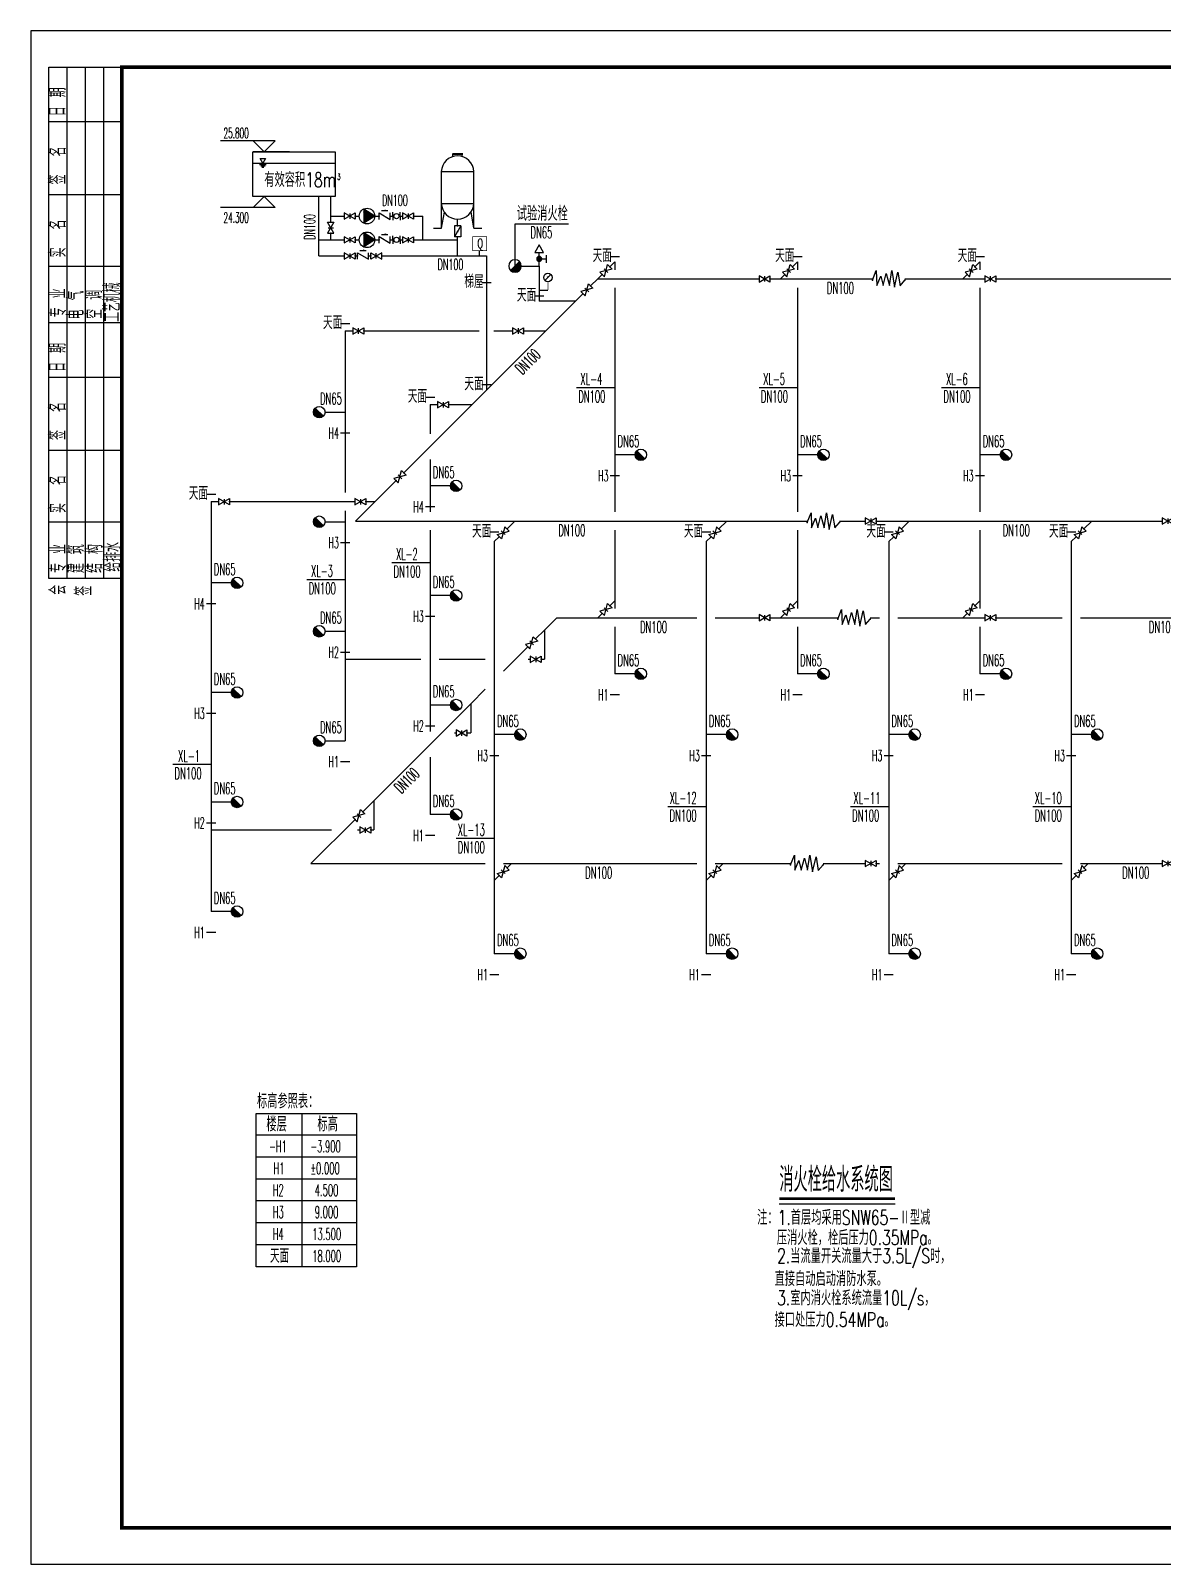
# Model space of a CAD drawing. Extents: x -620248 to 571765, y -684907 to -323071.
# Drawn here: x -322853 to -291860, y -528769 to -486769 of the extents above; entities that cross this region are included whole.
import ezdxf
from ezdxf.enums import TextEntityAlignment as Align

# ---------------------------------------------------------------- set-up
doc = ezdxf.new("R2010")
doc.units = 0
doc.header["$LTSCALE"] = 1000
doc.header["$MEASUREMENT"] = 0
for name, color, linetype in [('4', 4, 'Continuous'), ('9', 9, 'Continuous'), ('DIM_ELEV', 3, 'Continuous'), ('DIM_SYMB', 3, 'Continuous'), ('EQUIP_其它', 7, 'Continuous'), ('EQUIP_消火栓', 7, 'Continuous'), ('PIPE-消防', 1, 'Continuous'), ('PUB_TITLE', 4, 'Continuous'), ('S', 2, 'Continuous'), ('STAIR', 2, 'Continuous'), ('TWT_LEAD', 3, 'Continuous'), ('TWT_TEXT', 7, 'Continuous'), ('VALVE_消防', 7, 'Continuous'), ('框', 130, 'Continuous')]:
    doc.layers.add(name, color=color, linetype=linetype)
doc.styles.add('-宋体', font='simsun_0.shx', dxfattribs={"width": 0.8})
doc.styles.add('_TCH_DIM', font='SIMPLEX.shx', dxfattribs={"width": 0.8, "bigfont": 'GBCBIG.shx'})
doc.styles.get("Standard").update_dxf_attribs({"font": 'gbenor.shx', "bigfont": 'gbcbig.shx'})
doc.styles.add('TBC', font='simhei_0.shx', dxfattribs={"width": 0.9})
doc.styles.add('天正', font='SIMPLEX.shx', dxfattribs={"width": 0.7, "bigfont": 'HZTXT.shx'})

# ---------------------------------------------------------------- blocks, each defined once
blk = doc.blocks.new('$VALVE$00000497')
for p, q in [((78, 138), (-78, 138)), ((0, 50), (0, 138))]:
    blk.add_line(p, q)
at = {"const_width": 49.6}
blk.add_lwpolyline([(25, 0, 1), (-25, 0, 1)], format="xyb", close=True, dxfattribs=at)
blk.add_circle((0, 0), 50)
blk = doc.blocks.new('A$C6EA3746F')
at = {"layer": 'TWT_TEXT'}
for points in [[(284, 871), (284, 871), (464, 559), (464, 559), (104, 559), (104, 559), (284, 871)], [(284, 0), (284, 409), (284, 559)]]:
    blk.add_lwpolyline(points, dxfattribs=at)
at = {"layer": 'TWT_TEXT', "xscale": 2.052, "yscale": 2.052, "zscale": 2.052, "rotation": 90.00000000007688}
blk.add_blockref('$VALVE$00000497', (284, 290), dxfattribs=at)
blk = doc.blocks.new('$ATTACHMENT$00000207')
for p, q in [((342, 1434, 0), (623, 1434, 0)), ((342, 1420, 0), (623, 1420, 0)), ((353, 1354, 0), (353, 1420, 0)), ((612, 1354, 0), (612, 1420, 0)), ((38, -613, 0), (38, 942, 0)), ((38, 942, 0), (927, 942, 0)), ((927, -613, 0), (927, 942, 0)), ((38, 71, 0), (927, 71, 0)), ((38, -613, 0), (120, -173, 0)), ((927, -613, 0), (853, -161, 0)), ((-180, -613, 0), (38, -613, 0)), ((927, -613, 0), (1144, -613, 0))]:
    blk.add_line(p, q)
for centre, start, end in [((482, 928, 0), 1.8254, 178.1746), ((482, 85, 0), 181.8254, 358.1746)]:
    blk.add_arc(centre, 445, start, end)
blk = doc.blocks.new('A$C29A34EED')
at = {"layer": '框'}
for p, q in [((0, 461), (0, 14461)), ((0, 14461), (2000, 14461)), ((500, 461), (500, 14461)), ((1000, 461), (1000, 14461)), ((1500, 461), (1500, 14461)), ((2000, 461), (2000, 14461)), ((2000, 12961), (0, 12961)), ((2000, 10961), (0, 10961)), ((2000, 9005), (0, 9005)), ((2000, 7461), (0, 7461)), ((2000, 5961), (0, 5961)), ((2000, 3961), (0, 3961)), ((2000, 2005), (0, 2005)), ((2000, 461), (0, 461))]:
    blk.add_line(p, q, dxfattribs=at)
at = {"layer": '框', "style": '_TCH_DIM', "width": 0.8}
for s, p in [('日 期', (462, 13120)), ('签  名', (466, 11253)), ('实  名', (466, 9253)), ('工艺机械', (1953, 7486)), ('专 业', (472, 7613)), ('电 气', (957, 7555)), ('空 调', (1460, 7573)), ('日 期', (462, 6120)), ('签  名', (466, 4253)), ('实  名', (466, 2253)), ('专 业', (480, 613)), ('建 筑', (967, 607)), ('结 构', (1470, 612)), ('给排水', (1970, 645)), ('会', (470, 12)), ('签', (1174, -12))]:
    blk.add_text(s, height=450, rotation=90, dxfattribs=at).set_placement(p)
blk = doc.blocks.new('A$C54597E38')
at = {"layer": '9'}
h = blk.add_hatch(dxfattribs=at)
h.set_pattern_fill('ANSI31', color=256, scale=70.630202, angle=135, style=0)
h.set_pattern_definition([(180, (-153496.256, -56662.455), (-2e-15, -8.82877527), [])])
edge = h.paths.add_edge_path()
edge.add_line((99, 458), (99, 400))
edge.add_line((99, 400), (0, 400))
edge.add_line((0, 400), (0, 620))
edge.add_arc((64, 620), 63.6, 90, 180, ccw=False)
edge.add_line((64, 683), (622, 683))
edge.add_arc((622, 620), 63.6, 0, 90, ccw=False)
edge.add_line((685, 620), (685, 396))
edge.add_line((685, 396), (594, 396))
edge.add_line((594, 396), (594, 463))
edge.add_line((594, 463), (614, 463))
edge.add_line((614, 463), (624, 463))
edge.add_line((624, 463), (624, 613))
edge.add_line((624, 613), (68, 613))
edge.add_line((68, 613), (68, 458))
edge.add_line((68, 458), (99, 458))
h.paths.add_polyline_path([(369, 293), (369, 582), (586, 582), (586, 519), (436, 519), (436, 458), (557, 458), (557, 225), (431, 225), (431, 166), (588, 166), (588, 112), (370, 112), (370, 226), (321, 226), (321, 112), (103, 112), (103, 166), (260, 166), (260, 225), (133, 225), (133, 458), (255, 458), (255, 519), (104, 519), (104, 582), (321, 582), (321, 293)])
h.paths.add_polyline_path([(196, 399), (265, 399), (265, 289), (196, 289)], flags=16)
h.paths.add_polyline_path([(494, 399), (425, 399), (425, 289), (494, 289)], flags=16)
edge = h.paths.add_edge_path()
edge.add_line((99, 225), (99, 283))
edge.add_line((99, 283), (0, 283))
edge.add_line((0, 283), (0, 64))
edge.add_arc((64, 64), 63.6, 180, 270)
edge.add_line((64, 0), (622, 0))
edge.add_arc((622, 64), 63.6, 270, 360)
edge.add_line((685, 64), (685, 287))
edge.add_line((685, 287), (594, 287))
edge.add_line((594, 287), (594, 220))
edge.add_line((594, 220), (614, 220))
edge.add_line((614, 220), (624, 220))
edge.add_line((624, 220), (624, 71))
edge.add_line((624, 71), (68, 71))
edge.add_line((68, 71), (68, 225))
edge.add_line((68, 225), (99, 225))
blk.add_lwpolyline([(369, 293), (369, 293), (369, 582), (586, 582), (586, 519), (436, 519), (436, 458), (557, 458), (557, 225), (431, 225), (431, 166), (588, 166), (588, 112), (370, 112), (370, 226), (321, 226), (321, 112), (103, 112), (103, 166), (260, 166), (260, 225), (133, 225), (133, 458), (255, 458), (255, 519), (104, 519), (104, 582), (321, 582), (321, 293), (369, 293)], dxfattribs=at)
blk.add_lwpolyline([(99, 225), (99, 283), (0, 283), (0, 64, 0.414214), (64, 0), (622, 0, 0.414214), (685, 64), (685, 287), (594, 287), (594, 220), (614, 220), (624, 220), (624, 71), (68, 71), (68, 225)], format="xyb", close=True, dxfattribs=at)
blk.add_lwpolyline([(494, 399), (425, 399), (425, 289), (494, 289)], close=True, dxfattribs=at)
blk = doc.blocks.new('标框')
at = {"layer": '4'}
for p, q in [((-105112, 98008), (-105112, 71592)), ((-95112, 98008), (-95112, 71592))]:
    blk.add_line(p, q, dxfattribs=at)
at = {"layer": '框'}
for p, q in [((-105112, 111592), (-105112, 71592)), ((-95112, 111592), (-95112, 71592)), ((-105112, 98584), (-95112, 98584)), ((-105112, 94081), (-95112, 94081)), ((-105112, 89578), (-95112, 89578)), ((-105112, 87777), (-95112, 87777)), ((-105112, 85976), (-95112, 85976)), ((-105112, 85075), (-95112, 85075)), ((-105112, 84174), (-95112, 84174)), ((-105112, 83274), (-95112, 83274)), ((-105112, 82373), (-95112, 82373)), ((-105112, 81473), (-95112, 81473)), ((-105112, 80572), (-95112, 80572)), ((-105112, 79671), (-95112, 79671)), ((-105112, 78771), (-95112, 78771)), ((-105112, 77870), (-95112, 77870)), ((-105112, 76970), (-95112, 76970)), ((-105112, 76069), (-95112, 76069)), ((-105112, 75168), (-95112, 75168)), ((-105112, 74268), (-95112, 74268))]:
    blk.add_line(p, q, dxfattribs=at)
at = {"layer": '4'}
blk.add_blockref('A$C54597E38', (-104913, 73473), dxfattribs=at)
at = {"layer": 'TWT_TEXT', "style": 'TBC', "width": 0.9}
blk.add_text('广州亚泰建筑设计院有限公司', height=480, dxfattribs=at).set_placement((-103962, 73582))
at = {"layer": 'TWT_TEXT', "style": '_TCH_DIM'}
for s, height, p in [('建筑工程甲级设计证书号：', 300, (-103979, 73080)), ('市政工程乙级设计证书号：', 300, (-103979, 72647)), ('城乡规划编制乙级证书编号：粤自资规乙字', 300, (-103979, 72198)), ('电话', 300, (-103979, 71765)), ('图纸版权属设计单位所有，未经许可，外人及外单位不得翻印复制作为其他工程之用', 249.73, (-102027, 71082))]:
    blk.add_text(s, height=height, rotation=359.9997, dxfattribs=at).set_placement(p)
at = {"layer": 'TWT_TEXT', "style": '天正', "width": 0.67}
for s, height, p in [('A144002161', 300, (-101392, 73058)), ('A244002168', 300, (-101382, 72625)), ('23440110', 300, (-99787, 72179)), ('Tel：020-84214629', 290, (-103368, 71744))]:
    blk.add_text(s, height=height, rotation=359.9997, dxfattribs=at).set_placement(p)
at = {"layer": '框', "style": '-宋体', "width": 0.74}
for s, p in [('注册章', (-104927, 94312)), ('工程设计出图专用章', (-104926, 89809)), ('项目名称', (-104926, 88008)), ('车间二', (-102099, 88008)), ('兴建单位', (-104926, 86207)), ('佛山市天地元一净化设备有限公司', (-102100, 86207)), ('图      名', (-104926, 85353)), ('图      别', (-104926, 84452)), ('图      号', (-104926, 83552)), ('版  本  号', (-104927, 82651)), ('第一版', (-102100, 82651)), ('日      期', (-104926, 81751)), ('2025.10', (-102099, 81751)), ('制      图', (-104926, 80850)), ('设      计', (-104926, 79950)), ('专业负责人', (-104926, 79049)), ('项目负责人', (-104926, 78148)), ('专业校对人', (-104926, 77248)), ('审  核  人', (-104926, 76347)), ('审  定  人', (-104926, 75447)), ('设  计  号', (-104926, 74546)), ('AT-FS25023D', (-102108, 74546))]:
    blk.add_text(s, height=350, dxfattribs=at).set_placement(p)
for s, p in [('叶润华', (-101553, 80850)), ('叶润华', (-101553, 79950)), ('何志朋', (-101553, 78148)), ('范 武', (-101553, 77248)), ('陈伟业', (-101553, 76347)), ('何志朋', (-101553, 75447))]:
    blk.add_text(s, height=350, dxfattribs=at).set_placement(p, align=Align.CENTER)
blk = doc.blocks.new('消防框')
at = {"layer": '4'}
blk.add_line((-66927, 44194), (-66927, 17778), dxfattribs=at)
at = {"layer": '框'}
for p, q in [((-76927, 57778), (-76927, 17778)), ((-66927, 57778), (-66927, 17778)), ((-76927, 44194), (-76927, 17778))]:
    blk.add_line(p, q, dxfattribs=at)
at = {"layer": '4'}
blk.add_blockref('标框', (28185, -53814), dxfattribs=at)
at = {"layer": '框', "style": '-宋体', "width": 0.74}
for s, p in [('给水(消防)', (-73914, 30638)), ('XS-  /', (-73914, 29737)), ('11', (-72770, 29737))]:
    blk.add_text(s, height=350, dxfattribs=at).set_placement(p)
blk = doc.blocks.new('A$C21C844B0')
at = {"layer": '4'}
for name, p in [('A$C29A34EED', (0, 26072)), ('消防框', (124827, -17245))]:
    blk.add_blockref(name, p, dxfattribs=at)
blk = doc.blocks.new('$TwtSys$00000386')
blk.add_line((-93, 93, 0), (93, -93, 0))
blk.add_circle((0, 0, 0), 131)
at = {"color": 0}
for points in [[(34, -127, 0), (-127, 34, 0), (93, -93, 0), (-93, 93, 0)], [(-34, -127, 0), (-127, -34, 0), (34, -127, 0), (-127, 34, 0)], [(-93, -93, 0), (-93, -93, 0), (-34, -127, 0), (-127, -34, 0)]]:
    blk.add_solid(points, dxfattribs=at)
at = {"flags": 9}
blk.add_attdef('A', (0, 0, 0), '', height=0.00524, dxfattribs=at)
blk = doc.blocks.new('$VALVE$00000296')
for points in [[(-125, 72), (-125, -72), (125, 72), (125, -72), (-125, 72)], [(0, 60), (0, -64)]]:
    blk.add_lwpolyline(points)
for p in [(-125, 0), (125, 0)]:
    blk.add_point(p)
blk = doc.blocks.new('$VALVE$00000546')
for p, q in [((-371, -30), (-282, 187)), ((-282, 187), (-271, -153)), ((-271, -153), (-183, 65)), ((-183, 65), (-127, -153)), ((-127, -153), (-55, 121)), ((-55, 121), (17, -153)), ((17, -153), (72, 191)), ((72, 191), (131, -191)), ((131, -191), (211, 154)), ((211, 154), (261, -156)), ((261, -156), (371, -30))]:
    blk.add_line(p, q)
for p in [(-371, -30), (371, -30)]:
    blk.add_point(p)
blk = doc.blocks.new('$VALVE$00000597')
blk.add_line((-93, 357), (93, 543))
blk.add_lwpolyline([(93, 543, 0, 50, 0), (-31, 456, 50, 50, 0)], format="xyseb")
for points, const_width in [([(0, 300), (0, 0)], 30), ([(0, 182), (75, 182), (75, 107)], 7.5)]:
    blk.add_lwpolyline(points, dxfattribs=dict(const_width=const_width))
blk.add_circle((0, 450), 150)
blk = doc.blocks.new('$VALVE$00000316')
for p, q in [((-125, 72), (125, -72)), ((-125, 72), (-125, -72)), ((-125, 72), (125, 72)), ((125, 72), (125, -72)), ((-125, -72), (125, -72))]:
    blk.add_line(p, q)
at = {"const_width": 21.1}
blk.add_lwpolyline([(-11, 0, 1), (11, 0, 1)], format="xyb", close=True, dxfattribs=at)
for p in [(-125, 0), (125, 0)]:
    blk.add_point(p)
at = {"color": 7, "flags": 9}
for tag in ['XSIZE', 'YSIZE']:
    blk.add_attdef(tag, (0, 0), '', height=0.5, dxfattribs=at)
blk = doc.blocks.new('$ATTACHMENT$00000198')
h = blk.add_hatch()
h.set_pattern_fill('ANSI31', color=256, scale=99.65035, style=0)
h.set_pattern_definition([(45, (-87438.395, 132326.591), (-8.8079297, 8.8079297), [])])
h.paths.add_polyline_path([(237, 0), (-97, 216), (-97, -216)])
for p, q in [((237, 0, 0), (-97, 216, 0)), ((-97, 216, 0), (-97, -216, 0)), ((237, 0, 0), (-97, -216, 0)), ((0, 0, 0), (0, 0, 0))]:
    blk.add_line(p, q)
blk.add_circle((0, 0, 0), 237)
blk = doc.blocks.new('$VALVE$00000315')
blk.add_line((-75, 125), (75, 125))
blk.add_lwpolyline([(-125, -75), (-125, 75), (125, -75), (125, 75)])
for p in [(-125, 0), (125, 0)]:
    blk.add_point(p)
blk.add_solid([(0, 125), (0, 150), (75, 125)])
blk = doc.blocks.new('$VALVE$00000447')
for p, q in [((-82, 0), (-82, 90)), ((-82, 0), (-82, -90)), ((82, 0), (82, 90)), ((82, 0), (82, -90))]:
    blk.add_line(p, q)
blk.add_circle((0, 0), 60.1)
for p in [(-82, 0), (82, 0)]:
    blk.add_point(p)

msp = doc.modelspace()

# ---------------------------------------------------------------- linework, layer by layer
at = {"layer": 'DIM_ELEV'}
for p, q in [((-316160.5, -489784.6), (-317651.3, -489784.6)), ((-316460.5, -490084.6), (-316760.5, -489784.6)), ((-315760.5, -490084.6), (-316760.5, -490084.6)), ((-316460.5, -490084.6), (-316160.5, -489784.6)), ((-316460.5, -491307.8), (-316760.5, -491607.8)), ((-315760.5, -491307.8), (-316760.5, -491307.8)), ((-316460.5, -491307.8), (-316160.5, -491607.8)), ((-316160.5, -491607.8), (-317651.3, -491607.8))]:
    msp.add_line(p, q, dxfattribs=at)
at = {"layer": 'DIM_SYMB', "const_width": 70}
msp.add_lwpolyline([(-302350, -518753), (-299177.6, -518753)], dxfattribs=at)
at = {"layer": 'DIM_SYMB'}
msp.add_lwpolyline([(-302350, -518893), (-299177.6, -518893)], dxfattribs=at)
at = {"layer": 'PIPE-消防', "linetype": 'Continuous'}
for p, q in [((-314963.4, -492497.7), (-314963.4, -491307.8)), ((-314636.3, -491847.7), (-314636.3, -491307.8)), ((-314636.3, -492017.8), (-314636.3, -491847.7)), ((-314636.3, -491847.7), (-314263.1, -491847.7)), ((-313963.1, -491847.7), (-313878.6, -491847.7)), ((-313398, -491847.7), (-313308, -491847.7)), ((-313008, -491847.7), (-312933.7, -491847.7)), ((-312737.3, -491847.7), (-312666, -491847.7)), ((-312366, -491847.7), (-312113.8, -491847.7)), ((-312113.8, -492497.7), (-312113.8, -491847.7)), ((-311161.1, -492117.7), (-311161.1, -491928.8)), ((-314963.4, -492939.2), (-314963.4, -492497.7)), ((-314963.4, -492497.7), (-314636.3, -492497.7)), ((-314636.3, -492497.7), (-314636.3, -492317.8)), ((-314636.3, -492497.7), (-314263.1, -492497.7)), ((-313963.1, -492497.7), (-313878.6, -492497.7)), ((-313399.9, -492497.7), (-313308, -492497.7)), ((-313008, -492497.7), (-312933.7, -492497.7)), ((-312737.3, -492497.7), (-312666, -492497.7)), ((-312366, -492497.7), (-312113.8, -492497.7)), ((-312113.8, -492497.7), (-311161.1, -492497.7)), ((-311161.1, -492497.7), (-311161.1, -492417.3)), ((-311161.1, -492939.2), (-311161.1, -492497.7)), ((-314963.4, -492939.2), (-314263.1, -492939.2)), ((-313963.1, -492939.2), (-313900.3, -492939.2)), ((-313600.3, -492939.2), (-313537.1, -492939.2)), ((-313237.1, -492939.2), (-311161.1, -492939.2)), ((-311161.1, -492939.2), (-310559.6, -492939.2)), ((-310559.6, -492939.2), (-310559.6, -492794.3)), ((-310559.6, -492939.2), (-310366.2, -492939.2)), ((-310366.2, -492939.2), (-310366.2, -496611.6)), ((-309416.9, -493214.1), (-308926, -493214.1)), ((-308926, -493214.1), (-308926, -493875.3)), ((-307202.5, -493447.9), (-307320.7, -493566.1)), ((-306854, -493099.4), (-306990.4, -493235.8)), ((-306854, -493099.4), (-306854, -493316.1)), ((-302202.5, -493447.9), (-302320.7, -493566.1)), ((-301854, -493099.4), (-301990.4, -493235.8)), ((-301854, -493099.4), (-301854, -493316.1)), ((-297202.5, -493447.9), (-297320.7, -493566.1)), ((-296854, -493099.4), (-296990.4, -493235.8)), ((-296854, -493099.4), (-296854, -493316.1)), ((-308926, -493875.3), (-308686.7, -493875.3)), ((-308926, -493875.3), (-308926, -494179.1)), ((-307320.7, -493566.1), (-307516.2, -493761.6)), ((-307320.7, -493566.1), (-302904.7, -493566.1)), ((-306854, -493816.1), (-306854, -498383.5)), ((-302604.7, -493566.1), (-302320.7, -493566.1)), ((-302320.7, -493566.1), (-299799.1, -493566.1)), ((-301854, -493816.1), (-301854, -498383.5)), ((-298908.8, -493566.1), (-297320.7, -493566.1)), ((-297320.7, -493566.1), (-296723.3, -493566.1)), ((-296854, -493816.1), (-296854, -498383.5)), ((-296423.3, -493566.1), (-288586.7, -493566.1)), ((-307933.7, -494179.1), (-308926, -494179.1)), ((-307933.7, -494179.1), (-308746.6, -494991.9)), ((-307728.3, -493973.7), (-307933.7, -494179.1)), ((-314237.2, -494991.9), (-314237.2, -497217.5)), ((-314237.2, -494991.9), (-314032.2, -494991.9)), ((-313732.2, -494991.9), (-310566.2, -494991.9)), ((-308746.6, -494991.9), (-310366.2, -496611.6)), ((-310166.2, -494991.9), (-309655.4, -494991.9)), ((-309355.4, -494991.9), (-308746.6, -494991.9)), ((-310366.2, -496611.6), (-310765.8, -497011.2)), ((-314792.1, -497217.5), (-314237.2, -497217.5)), ((-314237.2, -497217.5), (-314237.2, -499417.2)), ((-310765.8, -497011.2), (-312633.3, -498878.7)), ((-311914.1, -497011.2), (-311914.1, -497805.9)), ((-311914.1, -497011.2), (-311709.1, -497011.2)), ((-311409.1, -497011.2), (-310765.8, -497011.2)), ((-311914.1, -498513), (-311914.1, -499236.8)), ((-306299.1, -498383.5), (-306854, -498383.5)), ((-306854, -498383.5), (-306854, -499950.3)), ((-301299.1, -498383.5), (-301854, -498383.5)), ((-301854, -498383.5), (-301854, -499950.3)), ((-296299.1, -498383.5), (-296854, -498383.5)), ((-296854, -498383.5), (-296854, -499950.3)), ((-312845.4, -499090.8), (-313421.8, -499667.2)), ((-311359.2, -499236.8), (-311914.1, -499236.8)), ((-311914.1, -499236.8), (-311914.1, -499950.3)), ((-317912.4, -499667.2), (-317912.4, -501892.8)), ((-317912.4, -499667.2), (-317707.5, -499667.2)), ((-317407.5, -499667.2), (-313972.3, -499667.2)), ((-313421.8, -499667.2), (-313954.9, -500200.3)), ((-313672.3, -499667.2), (-313421.8, -499667.2)), ((-314792.1, -500217.5), (-314237.2, -500217.5)), ((-314237.2, -499917.2), (-314237.2, -500217.5)), ((-314237.2, -500217.5), (-314237.2, -503217.5)), ((-313954.9, -500200.3), (-309591.9, -500200.3)), ((-309591.9, -500200.3), (-309806.1, -500414.5)), ((-309591.9, -500200.3), (-303791.2, -500200.3)), ((-303791.2, -500200.3), (-304005.4, -500414.5)), ((-303791.2, -500200.3), (-301587.1, -500200.3)), ((-300696.7, -500200.3), (-299994.4, -500200.3)), ((-299694.4, -500200.3), (-298791.2, -500200.3)), ((-298791.2, -500200.3), (-299005.4, -500414.5)), ((-298791.2, -500200.3), (-293791.2, -500200.3)), ((-293791.2, -500200.3), (-294005.4, -500414.5)), ((-293791.2, -500200.3), (-291859.6, -500200.3)), ((-311914.1, -500450.3), (-311914.1, -502236.8)), ((-310018.2, -500626.7), (-310154.7, -500763.1)), ((-306854, -500450.3), (-306854, -502380)), ((-304217.5, -500626.7), (-304354, -500763.1)), ((-301854, -500450.3), (-301854, -502380)), ((-299217.5, -500626.7), (-299354, -500763.1)), ((-296854, -500450.3), (-296854, -502380)), ((-294217.5, -500626.7), (-294354, -500763.1)), ((-310154.7, -500763.1), (-310154.7, -506047.2)), ((-304354, -500763.1), (-304354, -506047.2)), ((-299354, -500763.1), (-299354, -506047.2)), ((-294354, -500763.1), (-294354, -506047.2)), ((-317357.6, -501892.8), (-317912.4, -501892.8)), ((-317912.4, -501892.8), (-317912.4, -504892.8)), ((-311359.2, -502236.8), (-311914.1, -502236.8)), ((-311914.1, -502236.8), (-311914.1, -505236.8)), ((-307202.5, -502728.6), (-307320.7, -502846.7)), ((-306854, -502380), (-306990.4, -502516.5)), ((-306854, -502380), (-306854, -502596.7)), ((-302202.5, -502728.6), (-302320.7, -502846.7)), ((-301854, -502380), (-301990.4, -502516.5)), ((-301854, -502380), (-301854, -502596.7)), ((-297202.5, -502728.6), (-297320.7, -502846.7)), ((-296854, -502380), (-296990.4, -502516.5)), ((-296854, -502380), (-296854, -502596.7)), ((-308445.3, -502846.7), (-308781.2, -503182.7)), ((-308445.3, -502846.7), (-307320.7, -502846.7)), ((-307320.7, -502846.7), (-304604, -502846.7)), ((-306854, -503096.7), (-306854, -504383.5)), ((-304104, -502846.7), (-302904.7, -502846.7)), ((-302604.7, -502846.7), (-302320.7, -502846.7)), ((-302320.7, -502846.7), (-300749.8, -502846.7)), ((-301854, -503096.7), (-301854, -504383.5)), ((-299859.4, -502846.7), (-299604, -502846.7)), ((-299104, -502846.7), (-297320.7, -502846.7)), ((-297320.7, -502846.7), (-296723.3, -502846.7)), ((-296854, -503096.7), (-296854, -504383.5)), ((-296423.3, -502846.7), (-294604, -502846.7)), ((-294104, -502846.7), (-289604, -502846.7)), ((-314792.1, -503217.5), (-314237.2, -503217.5)), ((-314237.2, -503217.5), (-314237.2, -503983.6)), ((-308781.2, -503182.7), (-309026.8, -503428.2)), ((-308781.2, -503182.7), (-308781.2, -503983.6)), ((-314237.2, -503983.6), (-312164.1, -503983.6)), ((-314237.2, -503983.6), (-314237.2, -506217.5)), ((-311664.1, -503983.6), (-310404.7, -503983.6)), ((-309238.9, -503640.3), (-309904.7, -504306.1)), ((-309228.6, -503983.6), (-309171.2, -503983.6)), ((-308871.2, -503983.6), (-308781.2, -503983.6)), ((-306299.1, -504383.5), (-306854, -504383.5)), ((-301299.1, -504383.5), (-301854, -504383.5)), ((-296299.1, -504383.5), (-296854, -504383.5)), ((-310404.7, -504806.1), (-310800.5, -505201.9)), ((-317357.6, -504892.8), (-317912.4, -504892.8)), ((-317912.4, -504892.8), (-317912.4, -507892.8)), ((-310800.5, -505201.9), (-313456.5, -507857.9)), ((-311359.2, -505236.8), (-311914.1, -505236.8)), ((-311914.1, -505236.8), (-311914.1, -505962)), ((-310800.5, -505201.9), (-310800.5, -506002.8)), ((-311247.8, -506002.8), (-311203.8, -506002.8)), ((-310903.8, -506002.8), (-310800.5, -506002.8)), ((-309599.8, -506047.2), (-310154.7, -506047.2)), ((-310154.7, -506047.2), (-310154.7, -510043.8)), ((-303799.1, -506047.2), (-304354, -506047.2)), ((-304354, -506047.2), (-304354, -510043.8)), ((-298799.1, -506047.2), (-299354, -506047.2)), ((-299354, -506047.2), (-299354, -510043.8)), ((-293799.1, -506047.2), (-294354, -506047.2)), ((-294354, -506047.2), (-294354, -510043.8)), ((-314792.1, -506217.5), (-314237.2, -506217.5)), ((-311914.1, -506669.1), (-311914.1, -508236.8)), ((-317357.6, -507892.8), (-317912.4, -507892.8)), ((-317912.4, -507892.8), (-317912.4, -508658.8)), ((-313456.5, -507857.9), (-313757.9, -508159.4)), ((-313456.5, -507857.9), (-313456.5, -508658.8)), ((-313970.1, -508371.5), (-315175.6, -509577.1)), ((-311359.2, -508236.8), (-311914.1, -508236.8)), ((-317912.4, -508658.8), (-314610.9, -508658.8)), ((-317912.4, -508658.8), (-317912.4, -510892.8)), ((-313903.8, -508658.8), (-313839.2, -508658.8)), ((-313539.2, -508658.8), (-313456.5, -508658.8)), ((-315175.6, -509577.1), (-310404.7, -509577.1)), ((-309904.7, -509577.1), (-309688, -509577.1)), ((-309806.1, -509695.2), (-309688, -509577.1)), ((-309688, -509577.1), (-304604, -509577.1)), ((-304104, -509577.1), (-303887.3, -509577.1)), ((-304005.4, -509695.2), (-303887.3, -509577.1)), ((-303887.3, -509577.1), (-302040.7, -509577.1)), ((-301150.4, -509577.1), (-299994.4, -509577.1)), ((-299694.4, -509577.1), (-299604, -509577.1)), ((-299104, -509577.1), (-298887.3, -509577.1)), ((-299005.4, -509695.2), (-298887.3, -509577.1)), ((-298887.3, -509577.1), (-294604, -509577.1)), ((-294104, -509577.1), (-293887.3, -509577.1)), ((-294005.4, -509695.2), (-293887.3, -509577.1)), ((-293887.3, -509577.1), (-291859.6, -509577.1)), ((-310154.7, -510043.8), (-310018.2, -509907.3)), ((-310154.7, -510043.8), (-310154.7, -512047.2)), ((-304354, -510043.8), (-304217.5, -509907.3)), ((-304354, -510043.8), (-304354, -512047.2)), ((-299354, -510043.8), (-299217.5, -509907.3)), ((-299354, -510043.8), (-299354, -512047.2)), ((-294354, -510043.8), (-294217.5, -509907.3)), ((-294354, -510043.8), (-294354, -512047.2)), ((-317357.6, -510892.8), (-317912.4, -510892.8)), ((-309599.8, -512047.2), (-310154.7, -512047.2)), ((-303799.1, -512047.2), (-304354, -512047.2)), ((-298799.1, -512047.2), (-299354, -512047.2)), ((-293799.1, -512047.2), (-294354, -512047.2))]:
    msp.add_line(p, q, dxfattribs=at)
at = {"layer": 'PUB_TITLE'}
msp.add_lwpolyline([(-322853.1, -528769.5), (-263453.1, -528769.5), (-263453.1, -486769.5), (-322853.1, -486769.5)], close=True, dxfattribs=at)
at = {"layer": 'PUB_TITLE', "const_width": 100}
msp.add_lwpolyline([(-320353.1, -527769.5), (-264453.1, -527769.5), (-264453.1, -487769.5), (-320353.1, -487769.5)], close=True, dxfattribs=at)
at = {"layer": 'S'}
for p, q in [((-306980.4, -492951), (-306727.5, -492951)), ((-301980.4, -492951), (-301727.5, -492951)), ((-296980.4, -492951), (-296727.5, -492951)), ((-310492.7, -493662.1), (-310239.8, -493662.1)), ((-309052.5, -494030.7), (-308799.6, -494030.7)), ((-314363.6, -494785.1), (-314110.7, -494785.1)), ((-312040.6, -496804.3), (-311787.7, -496804.3)), ((-310492.7, -496463.3), (-310239.8, -496463.3)), ((-314363.6, -497785.1), (-314110.7, -497785.1)), ((-306980.4, -498951), (-306727.5, -498951)), ((-301980.4, -498951), (-301727.5, -498951)), ((-296980.4, -498951), (-296727.5, -498951)), ((-318038.9, -499460.4), (-317786, -499460.4)), ((-312040.6, -499804.3), (-311787.7, -499804.3)), ((-310281.1, -500497.9), (-310028.2, -500497.9)), ((-304480.4, -500497.9), (-304227.5, -500497.9)), ((-299480.4, -500497.9), (-299227.5, -500497.9)), ((-294480.4, -500497.9), (-294227.5, -500497.9)), ((-314363.6, -500785.1), (-314110.7, -500785.1)), ((-318038.9, -502460.4), (-317786, -502460.4)), ((-312040.6, -502804.3), (-311787.7, -502804.3)), ((-314363.6, -503785.1), (-314110.7, -503785.1)), ((-306980.4, -504951), (-306727.5, -504951)), ((-301980.4, -504951), (-301727.5, -504951)), ((-296980.4, -504951), (-296727.5, -504951)), ((-318038.9, -505460.4), (-317786, -505460.4)), ((-312040.6, -505804.3), (-311787.7, -505804.3)), ((-314363.6, -506785.1), (-314110.7, -506785.1)), ((-310281.1, -506614.8), (-310028.2, -506614.8)), ((-304480.4, -506614.8), (-304227.5, -506614.8)), ((-299480.4, -506614.8), (-299227.5, -506614.8)), ((-294480.4, -506614.8), (-294227.5, -506614.8)), ((-318038.9, -508460.4), (-317786, -508460.4)), ((-312040.6, -508804.3), (-311787.7, -508804.3)), ((-318038.9, -511460.4), (-317786, -511460.4)), ((-310281.1, -512614.8), (-310028.2, -512614.8)), ((-304480.4, -512614.8), (-304227.5, -512614.8)), ((-299480.4, -512614.8), (-299227.5, -512614.8)), ((-294480.4, -512614.8), (-294227.5, -512614.8))]:
    msp.add_line(p, q, dxfattribs=at)
at = {"layer": 'TWT_LEAD'}
for p, q in [((-309587.2, -493214.1), (-309587.2, -492055.4)), ((-309587.2, -492055.4), (-308124, -492055.4)), ((-307062.1, -496547.9), (-307903.2, -496547.9)), ((-306854, -496547.9), (-307062.1, -496547.9)), ((-302062.1, -496547.9), (-302903.2, -496547.9)), ((-301854, -496547.9), (-302062.1, -496547.9)), ((-297062.1, -496547.9), (-297903.2, -496547.9)), ((-296854, -496547.9), (-297062.1, -496547.9)), ((-312122.3, -501343.5), (-312963.4, -501343.5)), ((-311914.1, -501343.5), (-312122.3, -501343.5)), ((-314445.4, -501805.4), (-315286.5, -501805.4)), ((-314237.2, -501805.4), (-314445.4, -501805.4)), ((-318120.6, -506868.8), (-318961.7, -506868.8)), ((-317912.4, -506868.8), (-318120.6, -506868.8)), ((-304562.1, -508023.2), (-305403.2, -508023.2)), ((-304354, -508023.2), (-304562.1, -508023.2)), ((-299562.1, -508023.2), (-300403.2, -508023.2)), ((-299354, -508023.2), (-299562.1, -508023.2)), ((-294562.1, -508023.2), (-295403.2, -508023.2)), ((-294354, -508023.2), (-294562.1, -508023.2)), ((-310362.8, -508894.9), (-311203.9, -508894.9)), ((-310154.7, -508894.9), (-310362.8, -508894.9))]:
    msp.add_line(p, q, dxfattribs=at)
at = {"layer": 'TWT_TEXT'}
for p, q in [((-316766, -490401.1), (-314514.5, -490401.1)), ((-316583.9, -490430.3), (-316404.1, -490430.3)), ((-316553.5, -490470.3), (-316434.5, -490470.3)), ((-316523, -490510.3), (-316465, -490510.3)), ((-315430, -516419.3), (-315430, -520619.3)), ((-313930, -517019.3), (-316680, -517019.3)), ((-313930, -517619.3), (-316680, -517619.3)), ((-313930, -518219.3), (-316680, -518219.3)), ((-313930, -518819.3), (-316680, -518819.3)), ((-313930, -519419.3), (-316680, -519419.3)), ((-313930, -520019.3), (-316680, -520019.3)), ((-313930, -520619.3), (-316680, -520619.3)), ((-313930, -520619.3), (-316680, -520619.3))]:
    msp.add_line(p, q, dxfattribs=at)
for points in [[(-316766, -490084.6), (-314514.5, -490084.6), (-314514.5, -491307.8), (-316766, -491307.8)], [(-313930, -520619.3), (-316680, -520619.3), (-316680, -516419.3), (-313930, -516419.3)]]:
    msp.add_lwpolyline(points, close=True, dxfattribs=at)
msp.add_lwpolyline([(-316494, -490401.1), (-316568.8, -490271.4), (-316419.2, -490271.4), (-316494, -490401.1)], dxfattribs=at)
at = {"layer": 'TWT_TEXT', "const_width": 18}
msp.add_lwpolyline([(-310368.7, -492412.4), (-310750.5, -492412.4), (-310750.5, -492794.3), (-310368.7, -492794.3)], close=True, dxfattribs=at)

# ---------------------------------------------------------------- block references
at = {"layer": '4'}
msp.add_blockref('A$C21C844B0', (-322353.1, -528302.1), dxfattribs=at)
at = {"layer": 'EQUIP_其它'}
msp.add_blockref('$ATTACHMENT$00000207', (-311643.5, -491569.1, 0), dxfattribs=at)
at = {"layer": 'EQUIP_其它', "xscale": 0.9, "yscale": 0.9, "zscale": 0.9}
for p in [(-313641.5, -491847.7), (-313641.5, -492497.7)]:
    msp.add_blockref('$ATTACHMENT$00000198', p, dxfattribs=at)
at = {"layer": 'EQUIP_消火栓', "xscale": 1.3, "yscale": -1.3, "zscale": 1.3, "rotation": 180}
msp.add_blockref('$TwtSys$00000386', (-309587.2, -493214.1), dxfattribs=at)
at = {"layer": 'EQUIP_消火栓', "xscale": 1.199999999999999, "yscale": 1.199999999999999, "zscale": 1.199999999999999}
for p in [(-314949.3, -497217.5), (-306141.9, -498383.5), (-301141.9, -498383.5), (-296141.9, -498383.5), (-311202, -499236.8), (-314949.3, -500217.5), (-317200.4, -501892.8), (-311202, -502236.8), (-314949.3, -503217.5), (-306141.9, -504383.5), (-301141.9, -504383.5), (-296141.9, -504383.5), (-317200.4, -504892.8), (-311202, -505236.8), (-314949.3, -506217.5), (-309442.6, -506047.2), (-303641.9, -506047.2), (-298641.9, -506047.2), (-293641.9, -506047.2), (-317200.4, -507892.8), (-311202, -508236.8), (-317200.4, -510892.8), (-309442.6, -512047.2), (-303641.9, -512047.2), (-298641.9, -512047.2), (-293641.9, -512047.2)]:
    msp.add_blockref('$TwtSys$00000386', p, dxfattribs=at)
at = {"layer": 'STAIR', "xscale": -0.6666599999880419, "yscale": 0.6666599999880419, "zscale": 0.6666600000000001}
msp.add_blockref('A$C6EA3746F', (-308737, -493214.1), dxfattribs=at)
at = {"layer": 'VALVE_消防'}
for name, p, xscale, yscale, zscale in [('$VALVE$00000296', (-314113.1, -491847.7), 1.199999999999999, 1.199999999999999, 1.199999999999999), ('$VALVE$00000315', (-313158, -491847.7), 1.199999999999999, 1.199999999999999, 1.199999999999999), ('$VALVE$00000447', (-312835.5, -491847.7), -1.199999999999999, -1.199999999999999, 1.199999999999999), ('$VALVE$00000296', (-312516, -491847.7), 1.199999999999999, 1.199999999999999, 1.199999999999999), ('$VALVE$00000315', (-313158, -492497.7), 1.199999999999999, 1.199999999999999, 1.199999999999999), ('$VALVE$00000447', (-312835.5, -492497.7), -1.199999999999999, -1.199999999999999, 1.199999999999999), ('$VALVE$00000296', (-312516, -492497.7), 1.199999999999999, 1.199999999999999, 1.199999999999999), ('$VALVE$00000597', (-308686.7, -493875.3), 0.768, 0.768, 0.768), ('$VALVE$00000296', (-302754.7, -493566.1), 1.199999999999999, 1.199999999999999, 1.199999999999999), ('$VALVE$00000546', (-299354, -493566.1), 1.199999999999999, 1.199999999999999, 1.199999999999999), ('$VALVE$00000296', (-296573.3, -493566.1), 1.199999999999999, 1.199999999999999, 1.199999999999999), ('$VALVE$00000296', (-313882.2, -494991.9), 1.199999999999999, 1.199999999999999, 1.199999999999999), ('$VALVE$00000296', (-309505.4, -494991.9), 1.199999999999999, 1.199999999999999, 1.199999999999999), ('$VALVE$00000296', (-311559.1, -497011.2), 1.199999999999999, 1.199999999999999, 1.199999999999999), ('$VALVE$00000296', (-317557.5, -499667.2), 1.199999999999999, 1.199999999999999, 1.199999999999999), ('$VALVE$00000296', (-313822.3, -499667.2), 1.199999999999999, 1.199999999999999, 1.199999999999999), ('$VALVE$00000546', (-301141.9, -500200.3), 1.199999999999999, 1.199999999999999, 1.199999999999999), ('$VALVE$00000296', (-299844.4, -500200.3), 1.199999999999999, 1.199999999999999, 1.199999999999999), ('$VALVE$00000296', (-291709.6, -500200.3), 1.199999999999999, 1.199999999999999, 1.199999999999999), ('$VALVE$00000546', (-300304.6, -502846.7), 1.199999999999999, 1.199999999999999, 1.199999999999999), ('$VALVE$00000296', (-302754.7, -502846.7), 1.199999999999999, 1.199999999999999, 1.199999999999999), ('$VALVE$00000296', (-296573.3, -502846.7), 1.199999999999999, 1.199999999999999, 1.199999999999999), ('$VALVE$00000296', (-309021.2, -503983.6), 1.199999999999999, 1.199999999999999, 1.199999999999999), ('$VALVE$00000296', (-311053.8, -506002.8), 1.199999999999999, 1.199999999999999, 1.199999999999999), ('$VALVE$00000296', (-313689.2, -508658.8), 1.199999999999999, 1.199999999999999, 1.199999999999999), ('$VALVE$00000546', (-301595.6, -509577.1), 1.199999999999999, 1.199999999999999, 1.199999999999999), ('$VALVE$00000296', (-299844.4, -509577.1), 1.199999999999999, 1.199999999999999, 1.199999999999999), ('$VALVE$00000296', (-291709.6, -509577.1), 1.199999999999999, 1.199999999999999, 1.199999999999999)]:
    msp.add_blockref(name, p, dxfattribs=dict(at, xscale=xscale, yscale=yscale, zscale=zscale))
at = {"layer": 'VALVE_消防', "zscale": 1.199999999999999}
for name, p, xscale, yscale, rotation in [('$VALVE$00000296', (-314636.3, -492167.8), 1.199999999999999, 1.199999999999999, 89.99999999999616), ('$VALVE$00000316', (-311161.1, -492267.5), -1.199999999999999, -1.199999999999999, 90), ('$VALVE$00000296', (-314113.1, -492497.7), 1.199999999999999, 1.199999999999999, 359.9999999999847), ('$VALVE$00000296', (-314113.1, -492939.2), 1.199999999999999, 1.199999999999999, 359.9999999999992), ('$VALVE$00000315', (-313750.3, -492939.2), 1.199999999999999, 1.199999999999999, 359.9999999999992), ('$VALVE$00000296', (-313387.1, -492939.2), 1.199999999999999, -1.199999999999999, 359.9999999999992), ('$VALVE$00000296', (-307096.5, -493341.9), -1.199999999999999, -1.199999999999999, 225.0000000008624), ('$VALVE$00000296', (-302096.5, -493341.9), -1.199999999999999, -1.199999999999999, 225.0000000008624), ('$VALVE$00000296', (-297096.5, -493341.9), -1.199999999999999, -1.199999999999999, 225.0000000008624), ('$VALVE$00000296', (-307622.3, -493867.7), -1.199999999999999, -1.199999999999999, 225), ('$VALVE$00000296', (-312739.4, -498984.8), -1.199999999999999, -1.199999999999999, 225), ('$VALVE$00000296', (-309912.2, -500520.6), -1.199999999999999, -1.199999999999999, 45.00000000086235), ('$VALVE$00000296', (-304111.5, -500520.6), -1.199999999999999, -1.199999999999999, 45.00000000086235), ('$VALVE$00000296', (-299111.5, -500520.6), -1.199999999999999, -1.199999999999999, 45.00000000086235), ('$VALVE$00000296', (-294111.5, -500520.6), -1.199999999999999, -1.199999999999999, 45.00000000086235), ('$VALVE$00000296', (-307096.5, -502622.5), -1.199999999999999, -1.199999999999999, 225.0000000008624), ('$VALVE$00000296', (-302096.5, -502622.5), -1.199999999999999, -1.199999999999999, 225.0000000008624), ('$VALVE$00000296', (-297096.5, -502622.5), -1.199999999999999, -1.199999999999999, 225.0000000008624), ('$VALVE$00000296', (-309132.8, -503534.3), -1.199999999999999, -1.199999999999999, 225), ('$VALVE$00000296', (-313864, -508265.4), -1.199999999999999, -1.199999999999999, 225), ('$VALVE$00000296', (-309912.2, -509801.3), -1.199999999999999, -1.199999999999999, 45.00000000086235), ('$VALVE$00000296', (-304111.5, -509801.3), -1.199999999999999, -1.199999999999999, 45.00000000086235), ('$VALVE$00000296', (-299111.5, -509801.3), -1.199999999999999, -1.199999999999999, 45.00000000086235), ('$VALVE$00000296', (-294111.5, -509801.3), -1.199999999999999, -1.199999999999999, 45.00000000086235)]:
    msp.add_blockref(name, p, dxfattribs=dict(at, xscale=xscale, yscale=yscale, rotation=rotation))

# ---------------------------------------------------------------- texts
at = {"layer": 'DIM_ELEV', "color": 7, "style": '天正', "width": 0.525}
for s, p in [('25.800', (-317572.1, -489714.6)), ('24.300', (-317572.1, -492027.8))]:
    msp.add_text(s, height=280, dxfattribs=at).set_placement(p)
at = {"layer": 'DIM_SYMB', "color": 7, "style": '_TCH_DIM', "width": 0.8}
msp.add_text('消火栓给水系统图', height=675.18, dxfattribs=at).set_placement((-302350, -518568.3))
at = {"layer": 'TWT_LEAD', "color": 7, "style": '天正'}
for s, height, width, p in [('试验消火栓', 400, 0.7, (-309540.2, -491975.4)), ('DN65', 320, 0.525, (-309163.6, -492455.4)), ('XL-4', 320, 0.525, (-307794.7, -496467.9)), ('XL-5', 320, 0.525, (-302790.7, -496467.9)), ('XL-6', 320, 0.525, (-297786.7, -496467.9)), ('DN100', 320, 0.525, (-307854.7, -496947.9)), ('DN100', 320, 0.525, (-302854.7, -496947.9)), ('DN100', 320, 0.525, (-297854.7, -496947.9)), ('XL-2', 320, 0.525, (-312850.8, -501263.5)), ('XL-3', 320, 0.525, (-315173.9, -501725.4)), ('DN100', 320, 0.525, (-312914.8, -501743.5)), ('DN100', 320, 0.525, (-315237.9, -502205.4)), ('XL-1', 320, 0.525, (-318813.2, -506788.8)), ('DN100', 320, 0.525, (-318913.2, -507268.8)), ('XL-12', 320, 0.525, (-305354.7, -507943.2)), ('XL-11', 320, 0.525, (-300318.7, -507943.2)), ('XL-10', 320, 0.525, (-295354.7, -507943.2)), ('DN100', 320, 0.525, (-305354.7, -508423.2)), ('DN100', 320, 0.525, (-300354.7, -508423.2)), ('DN100', 320, 0.525, (-295354.7, -508423.2)), ('XL-13', 320, 0.525, (-311155.4, -508814.9)), ('DN100', 320, 0.525, (-311155.4, -509294.9))]:
    msp.add_text(s, height=height, dxfattribs=dict(at, width=width)).set_placement(p)
at = {"layer": 'TWT_TEXT'}
for s, height, style, width, p in [('有效容积18m', 400, '天正', 0.7, (-316454.7, -491051.5)), ('3', 160, '天正', 0.525, (-314454.7, -490851.5)), ('DN100', 304, '天正', 0.525, (-313230, -491567.8)), ('Q', 277.9, 'TBC', 0.9, (-310626.8, -492735.3)), ('DN100', 304, '天正', 0.525, (-311707.9, -493323.3)), ('天面', 366.52, '_TCH_DIM', 0.8, (-307463.4, -493109)), ('天面', 366.52, '_TCH_DIM', 0.8, (-302463.4, -493109)), ('天面', 366.52, '_TCH_DIM', 0.8, (-297463.4, -493109)), ('梯屋', 366.52, '_TCH_DIM', 0.8, (-310975.6, -493820.1)), ('天面', 366.52, '_TCH_DIM', 0.8, (-309535.4, -494188.7)), ('DN100', 320, '天正', 0.525, (-301047.2, -493978.5)), ('天面', 366.52, '_TCH_DIM', 0.8, (-314846.6, -494943.1)), ('天面', 366.52, '_TCH_DIM', 0.8, (-310975.6, -496621.2)), ('DN65', 320, '天正', 0.525, (-314927.6, -497005.5)), ('天面', 366.52, '_TCH_DIM', 0.8, (-312523.5, -496962.3)), ('H4', 304, '天正', 0.525, (-314698, -497943.1)), ('DN65', 320, '天正', 0.525, (-306779.6, -498171.4)), ('DN65', 320, '天正', 0.525, (-301779.6, -498171.4)), ('DN65', 320, '天正', 0.525, (-296779.6, -498171.4)), ('DN65', 320, '天正', 0.525, (-311839.7, -499024.7)), ('H3', 304, '天正', 0.525, (-307314.7, -499109)), ('H3', 304, '天正', 0.525, (-302314.7, -499109)), ('H3', 304, '天正', 0.525, (-297314.7, -499109)), ('天面', 366.52, '_TCH_DIM', 0.8, (-318521.8, -499618.3)), ('H4', 304, '天正', 0.525, (-312374.9, -499962.3)), ('H3', 304, '天正', 0.525, (-314698, -500943.1)), ('天面', 366.52, '_TCH_DIM', 0.8, (-310764, -500655.9)), ('DN100', 320, '天正', 0.525, (-308402.8, -500612.7)), ('天面', 366.52, '_TCH_DIM', 0.8, (-304963.4, -500655.9)), ('天面', 366.52, '_TCH_DIM', 0.8, (-299963.4, -500655.9)), ('DN100', 320, '天正', 0.525, (-296230.4, -500612.7)), ('天面', 366.52, '_TCH_DIM', 0.8, (-294963.4, -500655.9)), ('DN65', 320, '天正', 0.525, (-317838.1, -501680.7)), ('DN65', 320, '天正', 0.525, (-311839.7, -502024.7)), ('H4', 304, '天正', 0.525, (-318373.2, -502618.3)), ('DN65', 320, '天正', 0.525, (-314927.6, -503005.5)), ('H3', 304, '天正', 0.525, (-312374.9, -502962.3)), ('DN100', 320, '天正', 0.525, (-306165.3, -503259.2)), ('DN100', 320, '天正', 0.525, (-292229.7, -503259.2)), ('H2', 304, '天正', 0.525, (-314698, -503943.1)), ('DN65', 320, '天正', 0.525, (-306779.6, -504171.4)), ('DN65', 320, '天正', 0.525, (-301779.6, -504171.4)), ('DN65', 320, '天正', 0.525, (-296779.6, -504171.4)), ('DN65', 320, '天正', 0.525, (-317838.1, -504680.7)), ('DN65', 320, '天正', 0.525, (-311839.7, -505024.7)), ('H1', 304, '天正', 0.525, (-307314.7, -505109)), ('H1', 304, '天正', 0.525, (-302314.7, -505109)), ('H1', 304, '天正', 0.525, (-297314.7, -505109)), ('H3', 304, '天正', 0.525, (-318373.2, -505618.3)), ('H2', 304, '天正', 0.525, (-312374.9, -505962.3)), ('DN65', 320, '天正', 0.525, (-310080.3, -505835.1)), ('DN65', 320, '天正', 0.525, (-304279.6, -505835.1)), ('DN65', 320, '天正', 0.525, (-299279.6, -505835.1)), ('DN65', 320, '天正', 0.525, (-294279.6, -505835.1)), ('DN65', 320, '天正', 0.525, (-314927.6, -506005.5)), ('H3', 304, '天正', 0.525, (-310615.4, -506772.7)), ('H3', 304, '天正', 0.525, (-304814.7, -506772.7)), ('H3', 304, '天正', 0.525, (-299814.7, -506772.7)), ('H3', 304, '天正', 0.525, (-294814.7, -506772.7)), ('H1', 304, '天正', 0.525, (-314698, -506943.1)), ('DN65', 320, '天正', 0.525, (-317838.1, -507680.7)), ('DN65', 320, '天正', 0.525, (-311839.7, -508024.7)), ('H2', 304, '天正', 0.525, (-318373.2, -508618.3)), ('H1', 304, '天正', 0.525, (-312374.9, -508962.3)), ('DN100', 320, '天正', 0.525, (-307667.4, -509989.5)), ('DN100', 320, '天正', 0.525, (-292957.1, -509989.5)), ('DN65', 320, '天正', 0.525, (-317838.1, -510680.7)), ('H1', 304, '天正', 0.525, (-318373.2, -511618.3)), ('DN65', 320, '天正', 0.525, (-310080.3, -511835.1)), ('DN65', 320, '天正', 0.525, (-304279.6, -511835.1)), ('DN65', 320, '天正', 0.525, (-299279.6, -511835.1)), ('DN65', 320, '天正', 0.525, (-294279.6, -511835.1)), ('H1', 304, '天正', 0.525, (-310615.4, -512772.7)), ('H1', 304, '天正', 0.525, (-304814.7, -512772.7)), ('H1', 304, '天正', 0.525, (-299814.7, -512772.7)), ('H1', 304, '天正', 0.525, (-294814.7, -512772.7)), ('标高参照表：', 400, '天正', 0.7, (-316654.3, -516285.2)), ('楼层', 400, '天正', 0.7, (-316399.4, -516914.2)), ('标高', 400, '天正', 0.7, (-315000.7, -516913.6)), ('-H1', 320, '天正', 0.525, (-316326.1, -517485.2)), ('-3.900', 320, '天正', 0.525, (-315195.1, -517485.2)), ('H1', 320, '天正', 0.525, (-316200.7, -518085.2)), ('%%p0.000', 320, '天正', 0.525, (-315195.1, -518085.2)), ('H2', 320, '天正', 0.525, (-316225.1, -518685.2)), ('4.500', 320, '天正', 0.525, (-315072.9, -518685.2)), ('H3', 320, '天正', 0.525, (-316225.1, -519285.2)), ('9.000', 320, '天正', 0.525, (-315072.9, -519285.2)), ('注：1.首层均采用SNW65-Ⅱ型减', 400, '天正', 0.7, (-302956, -519470.8)), ('H4', 320, '天正', 0.525, (-316225.1, -519885.2)), ('13.500', 320, '天正', 0.525, (-315141.7, -519885.2)), ('压消火栓，栓后压力0.35MPa。', 400, '天正', 0.7, (-302417.3, -520022.3)), ('天面', 385.82, '_TCH_DIM', 0.8, (-316298.8, -520514.2)), ('18.000', 320, '天正', 0.525, (-315141.7, -520485.2)), ('2.当流量开关流量大于3.5L/S时，', 400, '天正', 0.7, (-302409.8, -520523.7)), ('直接自动启动消防水泵。', 400, '天正', 0.7, (-302478.7, -521149.3)), ('3.室内消火栓系统流量10L/s，', 400, '天正', 0.7, (-302409.8, -521675.1)), ('接口处压力0.54MPa。', 400, '天正', 0.7, (-302478.7, -522269.2))]:
    msp.add_text(s, height=height, dxfattribs=dict(at, style=style, width=width)).set_placement(p)
at = {"layer": 'TWT_TEXT', "style": '天正', "width": 0.525}
for height, rotation, p in [(304, 90, (-315057, -492498.2)), (320, 45, (-309384.9, -496206.5)), (320, 45, (-312700, -507677.6))]:
    msp.add_text('DN100', height=height, rotation=rotation, dxfattribs=at).set_placement(p)

doc.saveas('drawing.dxf')
